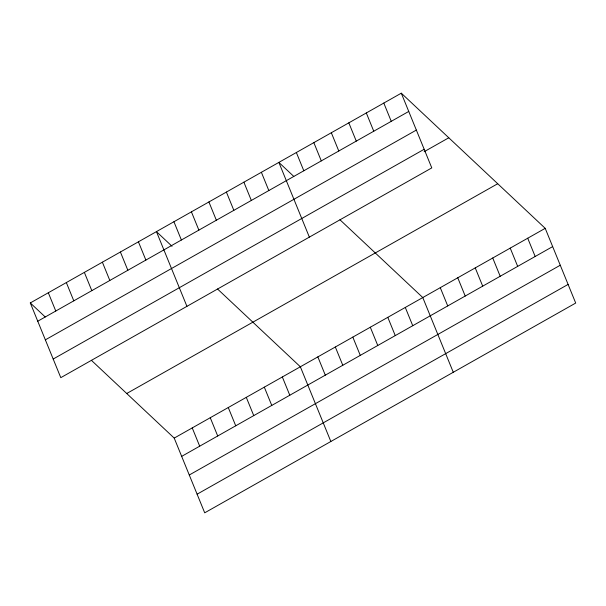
<?xml version="1.0" encoding="UTF-8"?>
<svg xmlns="http://www.w3.org/2000/svg" width="606" height="606" viewBox="0 0 606 606"><rect width="100%" height="100%" fill="white"/><g stroke="black" fill="none" stroke-linecap="round" stroke-linejoin="round"><path stroke-width="0.91" d="M401.293 93.18L431.783 167.9L60.789 377.667L30.3 302.947L401.293 93.18L545.211 228.333L575.7 303.053L204.707 512.82L174.217 438.1L91.385 360.312M37.754 321.218L408.747 111.443M45.359 339.845L416.345 130.078M53.192 359.04L424.177 149.265M424.139 151.712L448.781 137.782M126.722 393.506L497.715 183.732M174.217 438.1L545.211 228.333M181.671 456.371L552.664 246.597M189.277 474.998L560.262 265.231M197.109 494.193L568.095 284.419M293.789 176.422L278.866 162.4L309.355 237.12M339.951 219.766L422.783 297.554L453.273 372.273M172.043 246.286L156.439 231.628L186.928 306.348M217.524 288.994L300.356 366.781L330.846 441.501M30.3 302.947L45.223 316.968M527.72 238.219L535.174 256.49M510.229 248.112L517.683 266.375M492.739 257.997L500.192 276.268M475.248 267.89L482.702 286.153M457.757 277.775L465.211 296.046M383.803 103.065L391.256 121.336M440.274 287.668L447.728 305.932M366.312 112.958L373.766 131.222M348.821 122.844L356.275 141.115M405.293 307.447L412.747 325.71M331.33 132.737L338.784 151M387.802 317.332L395.256 335.603M313.84 142.622L321.294 160.893M370.311 327.225L377.765 345.488M296.357 152.515L303.811 170.778M352.821 337.11L360.275 355.381M335.33 347.003L342.791 365.266M261.375 172.293L268.829 190.557M317.847 356.889L325.301 375.159M243.885 182.179L251.338 200.45M226.394 192.072L233.848 210.335M282.335 376.97L289.789 395.233M208.903 201.957L216.357 220.228M264.314 387.158L271.768 405.422M191.413 211.85L198.874 230.113M246.294 397.347L253.747 415.618M173.93 221.735L181.383 240.006M228.273 407.535L235.734 425.806M138.418 241.817L145.872 260.08M210.259 417.723L217.713 435.994M192.238 427.912L199.692 446.183M120.397 252.005L127.851 270.276M102.376 262.193L109.83 280.464M84.355 272.382L91.817 290.653M66.342 282.57L73.796 300.841M48.321 292.759L55.775 311.029"/></g></svg>
